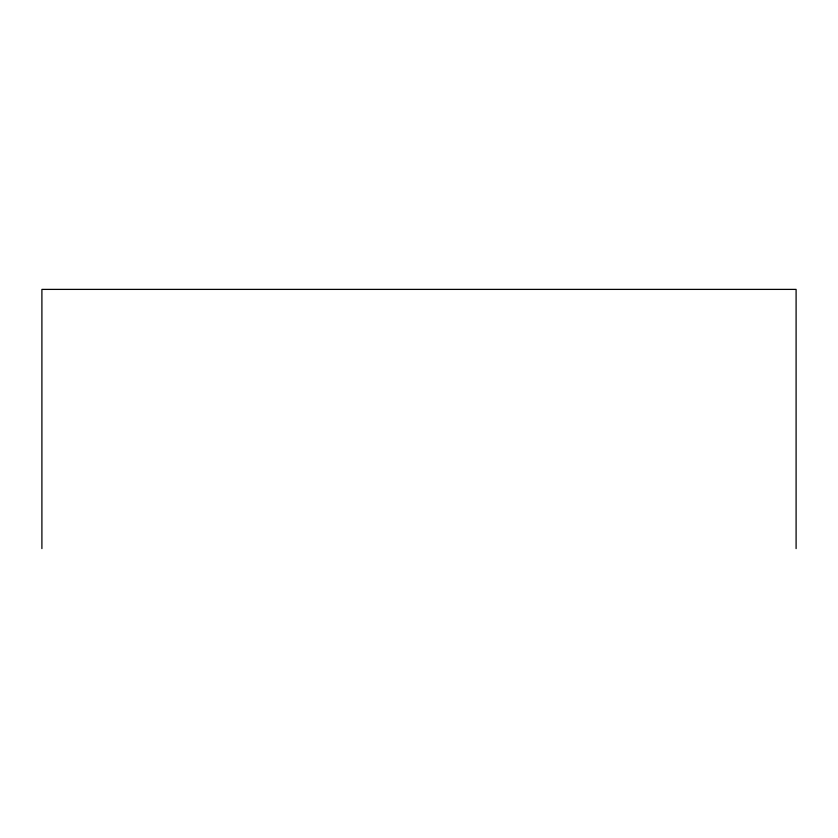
<?xml version="1.0" encoding="UTF-8"?>
<svg xmlns="http://www.w3.org/2000/svg" width="838" height="838" viewBox="0 0 838 838"><rect width="100%" height="100%" fill="white"/><g stroke="black" fill="none" stroke-linecap="round" stroke-linejoin="round"><path stroke-width="1.26" d="M796.1 548.607L796.1 289.393L41.9 289.393L41.9 548.607"/></g></svg>
